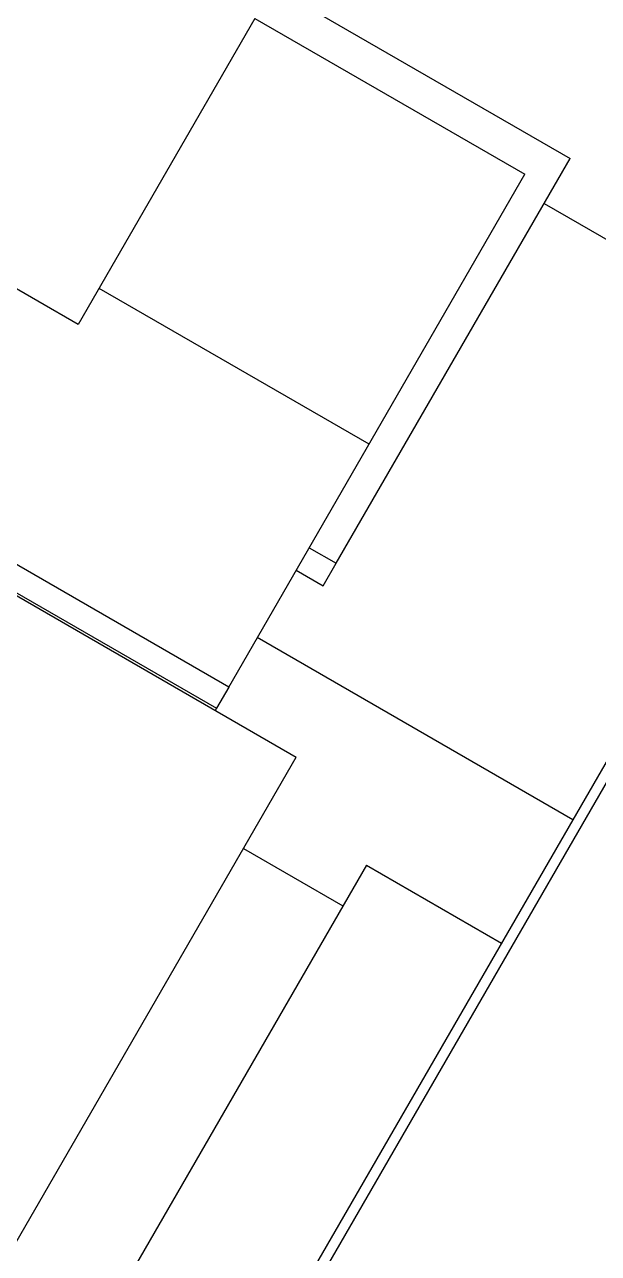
# Model space of a CAD drawing. Header units: metres. Extents: x 0 to 63075, y 0 to 44550.
# Drawn here: x 52749.59 to 52766.17, y 37565.93 to 37601.46 of the extents above; entities that cross this region are included whole.
import ezdxf

# ---------------------------------------------------------------- set-up
doc = ezdxf.new("R2010")
doc.units = ezdxf.units.M
doc.header["$LTSCALE"] = 75
for name, color, linetype in [('GSB', 7, 'Continuous'), ('ML6', 1, 'Continuous'), ('SL1', 8, 'Continuous')]:
    doc.layers.add(name, color=color, linetype=linetype)

# ---------------------------------------------------------------- blocks, each defined once
blk = doc.blocks.new('A$C6bae614f')
at = {"layer": 'SL1'}
for p, q in [((366170.33, 26155.59), (365320.28, 24683.38)), ((366171.06, 26152.86), (365323.01, 24684.11)), ((365247.17, 25354.91), (365537.28, 25187.4)), ((365442.63, 25155.45), (365315.32, 25228.96)), ((365476.63, 25214.34), (365442.63, 25155.45)), ((365476.63, 25214.34), (365528.59, 25184.34)), ((365492.28, 25109.46), (365537.28, 25187.4)), ((365471.59, 25085.62), (365528.59, 25184.34)), ((365532.28, 25178.74), (365587.8, 25146.69)), ((365498.59, 25132.38), (365446.63, 25162.38)), ((365471.59, 25085.62), (365419.62, 25115.62)), ((365417.04, 25111.14), (365484.59, 25072.14)), ((365417.28, 25111.55), (365469.24, 25081.55)), ((365487.09, 25112.46), (365492.28, 25109.46)), ((365484.59, 25108.13), (365489.78, 25105.13)), ((365489.78, 25105.13), (365492.28, 25109.46)), ((365537.79, 25060.09), (365477.09, 25095.14)), ((365471.59, 25085.62), (365469.24, 25081.55)), ((365469.24, 25081.55), (365469, 25081.14)), ((365387.75, 24904.43), (365484.59, 25072.14)), ((365474.44, 25054.56), (365493.57, 25043.5)), ((365498.09, 25051.32), (365412.53, 24903.15)), ((365498.09, 25051.32), (365524.07, 25036.32))]:
    blk.add_line(p, q, dxfattribs=at)
blk = doc.blocks.new('zw$15D4')
at = {"layer": 'ML6', "xscale": 0.2502808837766805, "yscale": 0.2502808837766805, "zscale": 0.2502808837766805}
blk.add_blockref('A$C6bae614f', (-85544.744, -3177.336), dxfattribs=at)

msp = doc.modelspace()

# ---------------------------------------------------------------- block references
at = {"layer": 'GSB', "xscale": 0.6000000000000068, "yscale": 0.6000000000000068, "zscale": 0.6000000000000068}
msp.add_blockref('zw$15D4', (49200, 35721.635), dxfattribs=at)

doc.saveas('drawing.dxf')
